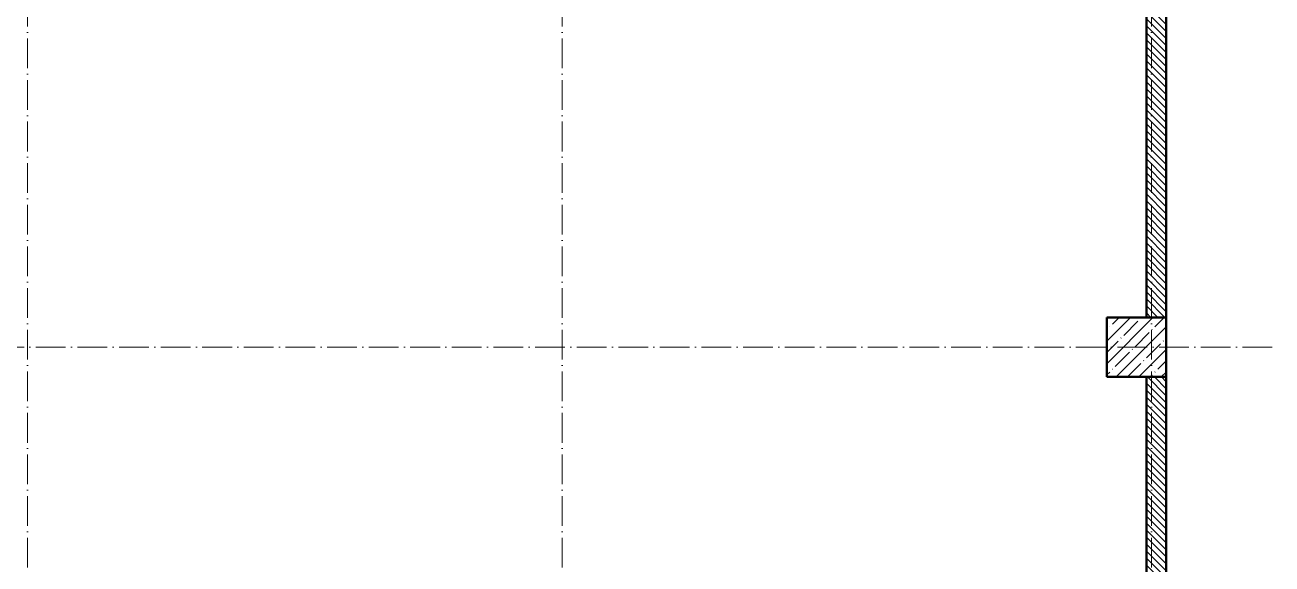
# Model space of a CAD drawing. Header units: millimetres. Extents: x -356862 to 418287, y 0 to 839748.
# Drawn here: x 62133 to 74727, y 493509 to 498950 of the extents above; entities that cross this region are included whole.
import ezdxf

# ---------------------------------------------------------------- set-up
doc = ezdxf.new("R2010")
doc.units = ezdxf.units.MM
doc.linetypes.add('50_200_ШТРИХ_1Т_ш5_п1_п1_', pattern=[700, 500, -100, 0, -100])
for name, color, linetype, lineweight in [('A-WALL-____-MCUT-2', 7, 'Continuous', 50), ('A-WALL-____-PATT-1', 7, 'Continuous', 9), ('S-COLS-____-MCUT', 7, 'Continuous', 50), ('S-COLS-____-OTLN', 7, 'Continuous', 9), ('S-GRID-____-OTLN-1', 7, '50_200_ШТРИХ_1Т_ш5_п1_п1_', 9)]:
    doc.layers.add(name, color=color, linetype=linetype, lineweight=lineweight)
pattern_1 = [(135, (-15591.663, 459015.94), (-35.35534, -35.35534), [])]

# ---------------------------------------------------------------- blocks, each defined once
blk = doc.blocks.new('BSC_Колонна _Прямоугольная - 600х600-26981669-АР1_План отверстий 2 этажа в осях 1-64_А-ГГ')
at = {"layer": 'S-COLS-____-OTLN'}
h = blk.add_hatch(dxfattribs=at)
h.set_pattern_fill('FP_41', color=256, style=0, pattern_type=2)
h.set_pattern_definition([(45, (-88950, -36681.04), (-114.04925, 114.04925), []), (45, (-88835.95, -36681.04), (-114.04925, 114.04925), [201.613, -40.323, 3.353, -36.97])])
h.paths.add_polyline_path([(-300, -300), (300, -300), (300, 300), (-300, 300)], flags=0)
at = {"layer": 'S-COLS-____-MCUT'}
for p, q in [((300, 300), (-300, 300)), ((-300, 300), (-300, -300)), ((300, -300), (300, 300)), ((-300, -300), (300, -300))]:
    blk.add_line(p, q, dxfattribs=at)
blk = doc.blocks.new('2этаж')
at = {"layer": 'S-GRID-____-OTLN-1', "color": 251, "ltscale": 0.6, "true_color": 0x636466}
for p, q in [((62158.3, 508896.9), (62158.3, 467585.8)), ((67558.3, 508896.9), (67558.3, 470838.7)), ((73508.3, 508896.9), (73508.3, 454533.3)), ((74727.1, 495697), (51735.1, 495697))]:
    blk.add_line(p, q, dxfattribs=at)

msp = doc.modelspace()

# ---------------------------------------------------------------- hatches: boundary and pattern name
at = {"layer": 'A-WALL-____-PATT-1'}
h = msp.add_hatch(dxfattribs=at)
h.set_pattern_fill('FP_6', color=256, style=0, pattern_type=2)
h.set_pattern_definition(pattern_1)
h.paths.add_polyline_path([(73658.3366, 495996.983), (73658.3366, 501446.983), (73458.3366, 501446.983), (73458.3366, 495996.983)], flags=0)
h = msp.add_hatch(dxfattribs=at)
h.set_pattern_fill('FP_6', color=256, style=0, pattern_type=2)
h.set_pattern_definition(pattern_1)
h.paths.add_polyline_path([(73658.3366, 489996.983), (73658.3366, 495396.983), (73458.3366, 495396.983), (73458.3366, 489996.983)], flags=0)

# ---------------------------------------------------------------- linework, layer by layer
at = {"layer": 'A-WALL-____-MCUT-2'}
for p, q in [((73458.3366, 501446.983), (73458.3366, 495996.983)), ((73658.3366, 495996.983), (73658.3366, 501446.983)), ((73458.3366, 495396.983), (73458.3366, 489996.983)), ((73658.3366, 489996.983), (73658.3366, 495396.983))]:
    msp.add_line(p, q, dxfattribs=at)
at = {"layer": 'S-GRID-____-OTLN-1', "color": 251, "ltscale": 0.6, "true_color": 0x636466}
for p, q in [((62158.3366, 508896.9006), (62158.3366, 467585.8406)), ((62158.3366, 508896.9006), (62158.3366, 467585.8406)), ((67558.3366, 508896.9006), (67558.3366, 470838.6753)), ((67558.3366, 508896.9006), (67558.3366, 470838.6753)), ((73508.3366, 508896.9006), (73508.3366, 454533.3346)), ((73508.3366, 508896.9006), (73508.3366, 454533.3346)), ((74727.1239, 495696.983), (51735.1071, 495696.983)), ((74727.1239, 495696.983), (51735.1071, 495696.983))]:
    msp.add_line(p, q, dxfattribs=at)

# ---------------------------------------------------------------- block references
at = {"color": 18, "true_color": 0x000000}
msp.add_blockref('2этаж', (0, 0), dxfattribs=at)
at = {"layer": 'S-COLS-____-OTLN'}
msp.add_blockref('BSC_Колонна _Прямоугольная - 600х600-26981669-АР1_План отверстий 2 этажа в осях 1-64_А-ГГ', (73358.3366, 495696.983), dxfattribs=at)

doc.saveas('drawing.dxf')
